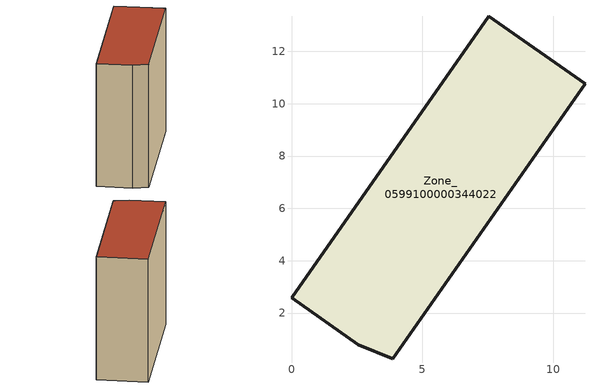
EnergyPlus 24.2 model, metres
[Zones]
Zone_0599100000344022
 floor ground (C_G): 11.22,10.76 3.86,0.26 2.56,0.79 0,2.58 7.54,13.34 z3.62
 wall outside (C_F): 11.22,10.76 7.54,13.34 0,2.58 2.56,0.79 3.86,0.26 11.22,10.76 z3.62:14.98
 roof outside (C_R): 3.86,0.26 11.22,10.76 7.54,13.34 0,2.58 2.56,0.79 z14.98
[BUILDING]
Pand.0599100000344022: North Axis=0; Terrain=City; Loads Convergence Tolerance Value=0.04; Temperature Convergence Tolerance Value=0.4; Solar Distribution=FullExterior; Maximum Number of Warmup Days=25; Minimum Number of Warmup Days=1
[Site:Location]
Rotterdam.The.Hague.AP_ZH_NLD Design_Conditions: Latitude=51.96; Longitude=4.45; Time Zone=1; Elevation=-4.5
[SITE:GROUNDTEMPERATURE:BUILDINGSURFACE]
18, 18, 18, 18, 18, 18, 18, 18, 18, 18, 18, 18
[MATERIAL] Thermal Absorptance=0.9; Solar Absorptance=0.7; Visible Absorptance=0.7
Name | Roughness | Thickness | Conductivity | Density | Specific Heat
G.TI.1992-2005 | MediumSmooth | 0.15 | 0.06 | 540 | 1210
F.TI.1992-2005 | Rough | 0.3 | 0.12 | 1920 | 840
R.TI.1992-2005 | MediumRough | 0.2 | 0.08 | 1500 | 1000
[CONSTRUCTION]
C_G: G.TI.1992-2005
C_F: F.TI.1992-2005
C_R: R.TI.1992-2005
[ZONE]
Zone_0599100000344022: Type=1; Multiplier=1; Ceiling Height=Autocalculate; Volume=Autocalculate; Floor Area=autocalculate; Part of Total Floor Area=Yes
[ZONEINFILTRATION:DESIGNFLOWRATE]
Infil_Zone_0599100000344022: Zone or ZoneList or Space or SpaceList=Zone_0599100000344022; Schedule=AlwaysOn; Design Flow Rate Calculation Method=Flow/Area; Flow Rate per Floor Area=0.0015; Constant Term Coefficient=1; Temperature Term Coefficient=0; Velocity Term Coefficient=0; Velocity Squared Term Coefficient=0
[HVACTEMPLATE:ZONE:IDEALLOADSAIRSYSTEM]
Zone_0599100000344022: Maximum Heating Supply Air Temperature=50; Minimum Cooling Supply Air Temperature=13; Maximum Heating Supply Air Humidity Ratio=0.0156; Minimum Cooling Supply Air Humidity Ratio=0.0077; Heating Limit=NoLimit; Cooling Limit=NoLimit; Dehumidification Control Type=ConstantSensibleHeatRatio; Cooling Sensible Heat Ratio=0.7; Dehumidification Setpoint=60; Humidification Control Type=None; Humidification Setpoint=30; Outdoor Air Method=None; Outdoor Air Flow Rate per Person=0.00944; Outdoor Air Flow Rate per Zone Floor Area=0; Outdoor Air Flow Rate per Zone=0; Demand Controlled Ventilation Type=None; Outdoor Air Economizer Type=NoEconomizer; Heat Recovery Type=None; Sensible Heat Recovery Effectiveness=0.7; Latent Heat Recovery Effectiveness=0.65
[ZONECONTROL:THERMOSTAT]
ThermostatControl_Zone_0599100000344022: Zone or ZoneList=Zone_0599100000344022; Control Type Schedule=DualSetpointControlType; Control 1=Thermostat_Zone_0599100000344022; Temperature Difference Between Cutout And Setpoint=0
[THERMOSTATSETPOINT:DUALSETPOINT]
Thermostat_Zone_0599100000344022: Heating Setpoint Temperature Schedule=HeatingSetpoint_Zone_0599100000344022; Cooling Setpoint Temperature Schedule=CoolingSetpoint_Zone_0599100000344022
[SCHEDULE:COMPACT]
HeatingSetpoint_Zone_0599100000344022: Through: 12/31, For: AllDays, Until: 24:00, 21
CoolingSetpoint_Zone_0599100000344022: Through: 12/31, For: AllDays, Until: 24:00, 24
DualSetpointControlType: Through: 12/31, For: AllDays, Until: 24:00, 4
AlwaysOn: Through: 12/31, For: AllDays, Until: 24:00, 1
